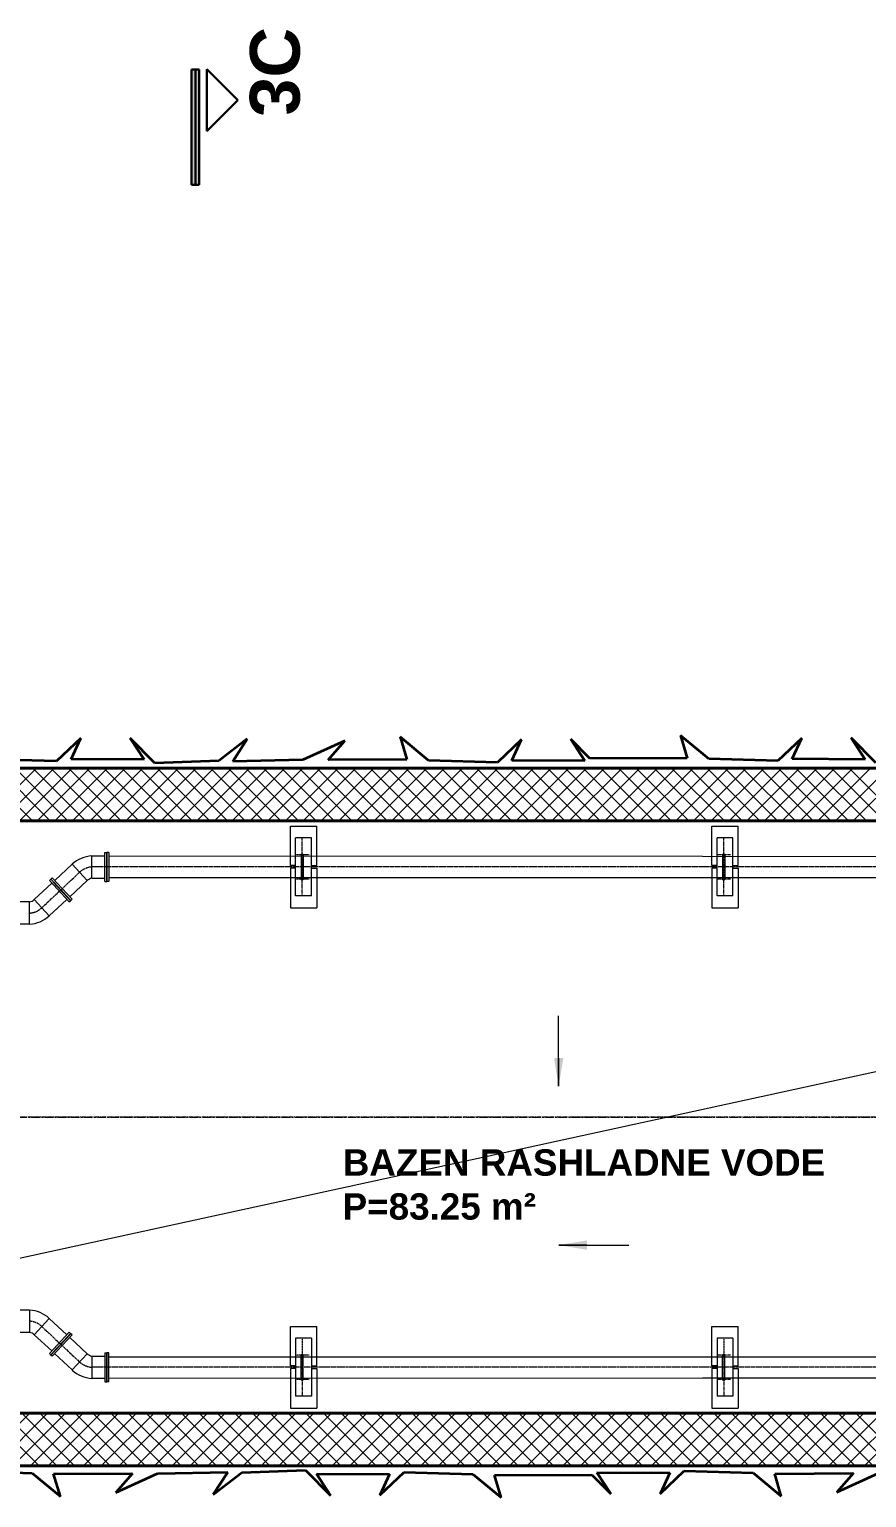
# Model space of a CAD drawing. Header units: millimetres. Extents: x 47631 to 558803, y 29659 to 315570.
# Drawn here: x 494996 to 501352, y 301059 to 312212 of the extents above; entities that cross this region are included whole.
import ezdxf

# ---------------------------------------------------------------- set-up
doc = ezdxf.new("R2010")
doc.units = ezdxf.units.MM
for name, pattern in [('GP kota 13.83_20.63_22.63_PBS_arhitektura$0$CENTER', [50.8, 31.75, -6.35, 6.35, -6.35]), ('GP kota 13.83_20.63_22.63_PBS_strojarstvo_rashladni_sustav$0$CENTER', [2, 1.25, -0.25, 0.25, -0.25]), ('GP kota 13.83_20.63_22.63_PBS_strojarstvo_rashladni_sustav$0$CENTER2', [28.575, 19.05, -3.175, 3.175, -3.175])]:
    doc.linetypes.add(name, pattern=pattern)
doc.styles.add('GP kota 13.83_20.63_22.63_PBS_arhitektura$0$KOTE', font='arial.ttf')
doc.styles.add('GP kota 13.83_20.63_22.63_PBS_arhitektura$0$PRESJEK', font='arialbd.ttf', dxfattribs={"width": 0.7, "height": 75})
doc.styles.add('MtXpl_Arial_Unicode_', font='')
doc.styles.get('MtXpl_Arial_Unicode_').set_extended_font_data('@Arial Unicode MS', bold=True)

msp = doc.modelspace()

# ---------------------------------------------------------------- hatches: boundary and pattern name
at = {"linetype": 'Continuous', "lineweight": 30}
for points in [[(496227, 311908), (496257, 311908), (496257, 311030), (496227, 311030)], [(496286, 311030), (496257, 311030), (496257, 311908), (496286, 311908)]]:
    msp.add_hatch(color=5, dxfattribs=at).paths.add_polyline_path(points)

# ---------------------------------------------------------------- linework, layer by layer
at = {"color": 5, "linetype": 'Continuous', "lineweight": 30}
for p, q in [((496286, 311908), (496227, 311908)), ((496227, 311030), (496227, 311908)), ((496257, 311030), (496257, 311908)), ((496286, 311030), (496286, 311908)), ((496578, 311673), (496342, 311909)), ((496342, 311438), (496342, 311909)), ((496578, 311673), (496342, 311438)), ((496286, 311030), (496227, 311030))]:
    msp.add_line(p, q, dxfattribs=at)
at = {"color": 253, "linetype": 'Continuous', "lineweight": 35}
for p, q in [((495386, 306828), (495203, 306653)), ((495313, 306668), (495386, 306828)), ((495949, 306638), (495761, 306829)), ((495761, 306829), (495867, 306666)), ((496650, 306823), (496434, 306655)), ((496541, 306652), (496650, 306823)), ((498026, 306659), (497812, 306837)), ((497812, 306837), (497862, 306666)), ((498732, 306819), (498549, 306644)), ((498659, 306659), (498732, 306819)), ((499251, 306674), (499107, 306820)), ((499107, 306820), (499213, 306657)), ((500154, 306670), (499940, 306848)), ((499940, 306848), (499990, 306676)), ((500860, 306829), (500677, 306655)), ((500787, 306670), (500860, 306829)), ((501423, 306640), (501235, 306831)), ((501235, 306831), (501341, 306667)), ((497391, 306807), (497073, 306663)), ((497263, 306663), (497391, 306807)), ((495203, 306653), (494680, 306668)), ((495867, 306666), (495313, 306668)), ((496434, 306655), (495949, 306638)), ((497073, 306663), (496541, 306652)), ((497862, 306666), (497263, 306663)), ((498549, 306644), (498026, 306659)), ((499213, 306657), (498659, 306659)), ((499990, 306676), (499251, 306674)), ((500677, 306655), (500154, 306670)), ((501341, 306667), (500787, 306670)), ((494494, 301261), (495016, 301246)), ((495016, 301246), (495231, 301068)), ((495180, 301240), (495779, 301242)), ((495779, 301242), (495651, 301098)), ((495651, 301098), (495969, 301242)), ((495969, 301242), (496502, 301253)), ((496502, 301253), (496392, 301083)), ((496392, 301083), (496608, 301250)), ((496608, 301250), (497093, 301267)), ((497093, 301267), (497281, 301076)), ((497656, 301078), (497840, 301252)), ((497840, 301252), (498362, 301237)), ((499409, 301087), (499303, 301251)), ((499303, 301251), (499857, 301248)), ((499784, 301088), (499967, 301263)), ((499857, 301248), (499784, 301088)), ((499967, 301263), (500490, 301248)), ((500490, 301248), (500704, 301070)), ((500654, 301241), (501253, 301244)), ((500704, 301070), (500654, 301241)), ((501253, 301244), (501125, 301100)), ((501125, 301100), (501443, 301244)), ((495231, 301068), (495180, 301240)), ((497281, 301076), (497175, 301240)), ((497175, 301240), (497729, 301237)), ((497729, 301237), (497656, 301078)), ((498362, 301237), (498577, 301059)), ((498526, 301231), (499265, 301233)), ((498577, 301059), (498526, 301231)), ((499265, 301233), (499409, 301087))]:
    msp.add_line(p, q, dxfattribs=at)
at = {"color": 3, "linetype": 'Continuous', "lineweight": 40}
for p, q in [((510557, 306600), (487957, 306600)), ((510157, 306200), (491657, 306200)), ((510157, 301700), (491657, 301700)), ((510557, 301300), (487957, 301300))]:
    msp.add_line(p, q, dxfattribs=at)
at = {"color": 8, "linetype": 'Continuous', "lineweight": 5}
for p, q in [((494619, 306600), (495019, 306200)), ((495050, 306600), (494650, 306200)), ((494754, 306600), (495154, 306200)), ((495185, 306600), (494785, 306200)), ((494888, 306600), (495288, 306200)), ((495320, 306600), (494920, 306200)), ((495023, 306600), (495423, 306200)), ((495454, 306600), (495054, 306200)), ((495158, 306600), (495558, 306200)), ((495589, 306600), (495189, 306200)), ((495292, 306600), (495692, 306200)), ((495724, 306600), (495324, 306200)), ((495427, 306600), (495827, 306200)), ((495858, 306600), (495458, 306200)), ((495562, 306600), (495962, 306200)), ((495993, 306600), (495593, 306200)), ((495697, 306600), (496097, 306200)), ((496128, 306600), (495728, 306200)), ((495831, 306600), (496231, 306200)), ((496263, 306600), (495863, 306200)), ((495966, 306600), (496366, 306200)), ((496397, 306600), (495997, 306200)), ((496101, 306600), (496501, 306200)), ((496532, 306600), (496132, 306200)), ((496235, 306600), (496635, 306200)), ((496667, 306600), (496267, 306200)), ((496370, 306600), (496770, 306200)), ((496801, 306600), (496401, 306200)), ((496505, 306600), (496905, 306200)), ((496936, 306600), (496536, 306200)), ((496639, 306600), (497039, 306200)), ((497071, 306600), (496671, 306200)), ((496774, 306600), (497174, 306200)), ((497205, 306600), (496805, 306200)), ((496909, 306600), (497309, 306200)), ((497340, 306600), (496940, 306200)), ((497044, 306600), (497444, 306200)), ((497475, 306600), (497075, 306200)), ((497178, 306600), (497578, 306200)), ((497610, 306600), (497210, 306200)), ((497313, 306600), (497713, 306200)), ((497744, 306600), (497344, 306200)), ((497448, 306600), (497848, 306200)), ((497879, 306600), (497479, 306200)), ((497582, 306600), (497982, 306200)), ((498014, 306600), (497614, 306200)), ((497717, 306600), (498117, 306200)), ((498148, 306600), (497748, 306200)), ((497852, 306600), (498252, 306200)), ((498283, 306600), (497883, 306200)), ((497987, 306600), (498387, 306200)), ((498418, 306600), (498018, 306200)), ((498121, 306600), (498521, 306200)), ((498553, 306600), (498153, 306200)), ((498256, 306600), (498656, 306200)), ((498687, 306600), (498287, 306200)), ((498391, 306600), (498791, 306200)), ((498822, 306600), (498422, 306200)), ((498525, 306600), (498925, 306200)), ((498957, 306600), (498557, 306200)), ((498660, 306600), (499060, 306200)), ((499091, 306600), (498691, 306200)), ((498795, 306600), (499195, 306200)), ((499226, 306600), (498826, 306200)), ((498929, 306600), (499329, 306200)), ((499361, 306600), (498961, 306200)), ((499064, 306600), (499464, 306200)), ((499495, 306600), (499095, 306200)), ((499199, 306600), (499599, 306200)), ((499630, 306600), (499230, 306200)), ((499334, 306600), (499734, 306200)), ((499765, 306600), (499365, 306200)), ((499468, 306600), (499868, 306200)), ((499900, 306600), (499500, 306200)), ((499603, 306600), (500003, 306200)), ((500034, 306600), (499634, 306200)), ((499738, 306600), (500138, 306200)), ((500169, 306600), (499769, 306200)), ((499872, 306600), (500272, 306200)), ((500304, 306600), (499904, 306200)), ((500007, 306600), (500407, 306200)), ((500438, 306600), (500038, 306200)), ((500142, 306600), (500542, 306200)), ((500573, 306600), (500173, 306200)), ((500276, 306600), (500676, 306200)), ((500708, 306600), (500308, 306200)), ((500411, 306600), (500811, 306200)), ((500842, 306600), (500442, 306200)), ((500546, 306600), (500946, 306200)), ((500977, 306600), (500577, 306200)), ((500681, 306600), (501081, 306200)), ((501112, 306600), (500712, 306200)), ((500815, 306600), (501215, 306200)), ((501247, 306600), (500847, 306200)), ((500950, 306600), (501350, 306200)), ((501381, 306600), (500981, 306200)), ((501085, 306600), (501485, 306200)), ((501516, 306600), (501116, 306200)), ((501219, 306600), (501619, 306200)), ((501651, 306600), (501251, 306200)), ((492257, 302300), (510157, 306200)), ((495000, 301700), (494600, 301300)), ((494670, 301700), (495070, 301300)), ((495134, 301700), (494734, 301300)), ((494804, 301700), (495204, 301300)), ((495269, 301700), (494869, 301300)), ((494939, 301700), (495339, 301300)), ((495404, 301700), (495004, 301300)), ((495074, 301700), (495474, 301300)), ((495538, 301700), (495138, 301300)), ((495208, 301700), (495608, 301300)), ((495673, 301700), (495273, 301300)), ((495343, 301700), (495743, 301300)), ((495808, 301700), (495408, 301300)), ((495478, 301700), (495878, 301300)), ((495942, 301700), (495542, 301300)), ((495613, 301700), (496013, 301300)), ((496077, 301700), (495677, 301300)), ((495747, 301700), (496147, 301300)), ((496212, 301700), (495812, 301300)), ((495882, 301700), (496282, 301300)), ((496347, 301700), (495947, 301300)), ((496017, 301700), (496417, 301300)), ((496481, 301700), (496081, 301300)), ((496151, 301700), (496551, 301300)), ((496616, 301700), (496216, 301300)), ((496286, 301700), (496686, 301300)), ((496751, 301700), (496351, 301300)), ((496421, 301700), (496821, 301300)), ((496885, 301700), (496485, 301300)), ((496555, 301700), (496955, 301300)), ((497020, 301700), (496620, 301300)), ((496690, 301700), (497090, 301300)), ((497155, 301700), (496755, 301300)), ((496825, 301700), (497225, 301300)), ((497290, 301700), (496890, 301300)), ((496960, 301700), (497360, 301300)), ((497424, 301700), (497024, 301300)), ((497094, 301700), (497494, 301300)), ((497559, 301700), (497159, 301300)), ((497229, 301700), (497629, 301300)), ((497694, 301700), (497294, 301300)), ((497364, 301700), (497764, 301300)), ((497828, 301700), (497428, 301300)), ((497498, 301700), (497898, 301300)), ((497963, 301700), (497563, 301300)), ((497633, 301700), (498033, 301300)), ((498098, 301700), (497698, 301300)), ((497768, 301700), (498168, 301300)), ((498232, 301700), (497832, 301300)), ((497902, 301700), (498302, 301300)), ((498367, 301700), (497967, 301300)), ((498037, 301700), (498437, 301300)), ((498502, 301700), (498102, 301300)), ((498172, 301700), (498572, 301300)), ((498637, 301700), (498237, 301300)), ((498307, 301700), (498707, 301300)), ((498771, 301700), (498371, 301300)), ((498441, 301700), (498841, 301300)), ((498906, 301700), (498506, 301300)), ((498576, 301700), (498976, 301300)), ((499041, 301700), (498641, 301300)), ((498711, 301700), (499111, 301300)), ((499175, 301700), (498775, 301300)), ((498845, 301700), (499245, 301300)), ((499310, 301700), (498910, 301300)), ((498980, 301700), (499380, 301300)), ((499445, 301700), (499045, 301300)), ((499115, 301700), (499515, 301300)), ((499579, 301700), (499179, 301300)), ((499250, 301700), (499650, 301300)), ((499714, 301700), (499314, 301300)), ((499384, 301700), (499784, 301300)), ((499849, 301700), (499449, 301300)), ((499519, 301700), (499919, 301300)), ((499984, 301700), (499584, 301300)), ((499654, 301700), (500054, 301300)), ((500118, 301700), (499718, 301300)), ((499788, 301700), (500188, 301300)), ((500253, 301700), (499853, 301300)), ((499923, 301700), (500323, 301300)), ((500388, 301700), (499988, 301300)), ((500058, 301700), (500458, 301300)), ((500522, 301700), (500122, 301300)), ((500192, 301700), (500592, 301300)), ((500657, 301700), (500257, 301300)), ((500327, 301700), (500727, 301300)), ((500792, 301700), (500392, 301300)), ((500462, 301700), (500862, 301300)), ((500927, 301700), (500527, 301300)), ((500597, 301700), (500997, 301300)), ((501061, 301700), (500661, 301300)), ((500731, 301700), (501131, 301300)), ((501196, 301700), (500796, 301300)), ((500866, 301700), (501266, 301300)), ((501331, 301700), (500931, 301300)), ((501001, 301700), (501401, 301300)), ((501465, 301700), (501065, 301300)), ((501135, 301700), (501535, 301300)), ((501600, 301700), (501200, 301300)), ((501270, 301700), (501670, 301300)), ((501735, 301700), (501335, 301300))]:
    msp.add_line(p, q, dxfattribs=at)
at = {"color": 1, "linetype": 'Continuous', "lineweight": -3}
for p, q in [((491657, 306200), (510157, 306200)), ((510157, 301700), (491657, 301700))]:
    msp.add_line(p, q, dxfattribs=at)
at = {"color": 1, "linetype": 'Continuous', "lineweight": 15}
for p, q in [((496977, 306160), (497177, 306160)), ((496977, 305860), (496977, 306160)), ((497177, 305860), (497177, 306160)), ((500177, 306160), (500377, 306160)), ((500177, 305860), (500177, 306160)), ((500377, 305860), (500377, 306160)), ((497137, 306070), (497017, 306070)), ((497017, 305630), (497017, 306070)), ((497137, 305630), (497137, 306070)), ((500337, 306070), (500217, 306070)), ((500217, 305630), (500217, 306070)), ((500337, 305630), (500337, 306070)), ((495469, 305764), (495469, 305933)), ((495469, 305933), (495569, 305933)), ((495569, 305739), (495569, 305960)), ((495569, 305960), (495583, 305960)), ((495583, 305850), (495583, 305960)), ((495585, 305960), (495583, 305960)), ((495583, 305764), (495583, 305925)), ((495599, 305960), (495585, 305960)), ((495585, 305960), (495585, 305850)), ((495585, 305935), (495585, 305774)), ((495599, 305960), (495599, 305739)), ((495599, 305933), (500106, 305931)), ((497059, 305942), (497059, 305757)), ((497075, 305942), (497075, 305757)), ((500106, 305931), (502874, 305929)), ((500259, 305942), (500259, 305757)), ((500275, 305942), (500275, 305757)), ((495188, 305747), (495321, 305870)), ((495321, 305870), (495435, 305747)), ((495583, 305739), (495583, 305850)), ((495585, 305850), (495585, 305739)), ((497017, 305860), (496977, 305860)), ((496977, 305840), (496977, 305540)), ((497017, 305840), (496977, 305840)), ((497137, 305860), (497177, 305860)), ((497137, 305840), (497177, 305840)), ((497177, 305840), (497177, 305540)), ((500217, 305860), (500177, 305860)), ((500177, 305840), (500177, 305540)), ((500217, 305840), (500177, 305840)), ((500337, 305860), (500377, 305860)), ((500337, 305840), (500377, 305840)), ((500377, 305840), (500377, 305540)), ((495032, 305602), (495166, 305726)), ((495148, 305746), (495158, 305756)), ((495148, 305746), (495299, 305584)), ((495159, 305757), (495158, 305756)), ((495158, 305756), (495234, 305675)), ((495170, 305766), (495159, 305757)), ((495235, 305676), (495159, 305757)), ((495321, 305604), (495170, 305766)), ((495175, 305737), (495285, 305619)), ((495293, 305613), (495183, 305731)), ((495303, 305624), (495435, 305747)), ((495469, 305764), (495569, 305764)), ((495569, 305739), (495583, 305739)), ((495585, 305739), (495583, 305739)), ((495599, 305739), (495585, 305739)), ((495599, 305770), (502874, 305770)), ((495032, 305602), (495146, 305479)), ((495146, 305479), (495281, 305603)), ((495234, 305675), (495309, 305593)), ((495310, 305595), (495235, 305676)), ((495299, 305584), (495309, 305593)), ((495310, 305595), (495309, 305593)), ((495321, 305604), (495310, 305595)), ((497137, 305630), (497017, 305630)), ((500337, 305630), (500217, 305630)), ((494998, 305585), (494898, 305585)), ((494998, 305416), (494998, 305585)), ((496977, 305540), (497177, 305540)), ((500177, 305540), (500377, 305540)), ((494998, 305416), (494898, 305416)), ((494998, 302483), (494898, 302483)), ((494998, 302483), (494998, 302314)), ((495032, 302297), (495146, 302420)), ((495146, 302420), (495281, 302296)), ((496977, 302360), (497177, 302360)), ((496977, 302060), (496977, 302360)), ((497177, 302060), (497177, 302360)), ((500177, 302360), (500377, 302360)), ((500177, 302060), (500177, 302360)), ((500377, 302060), (500377, 302360)), ((494998, 302314), (494898, 302314)), ((495032, 302297), (495166, 302173)), ((495148, 302153), (495299, 302315)), ((495321, 302295), (495170, 302133)), ((495175, 302162), (495285, 302280)), ((495293, 302286), (495183, 302168)), ((495234, 302225), (495309, 302306)), ((495310, 302304), (495235, 302223)), ((495299, 302315), (495309, 302306)), ((495303, 302275), (495435, 302152)), ((495310, 302304), (495309, 302306)), ((495321, 302295), (495310, 302304)), ((497017, 302270), (497017, 301830)), ((497137, 302270), (497017, 302270)), ((497137, 302270), (497137, 301830)), ((500217, 302270), (500217, 301830)), ((500337, 302270), (500217, 302270)), ((500337, 302270), (500337, 301830)), ((495148, 302153), (495158, 302143)), ((495158, 302143), (495234, 302225)), ((495159, 302142), (495158, 302143)), ((495235, 302223), (495159, 302142)), ((495170, 302133), (495159, 302142)), ((495188, 302152), (495321, 302029)), ((495321, 302029), (495435, 302152)), ((495469, 302135), (495469, 301966)), ((495469, 302135), (495569, 302135)), ((495569, 302160), (495569, 301939)), ((495569, 302160), (495583, 302160)), ((495583, 302160), (495583, 302050)), ((495585, 302160), (495583, 302160)), ((495583, 302135), (495583, 301974)), ((495585, 302050), (495585, 302160)), ((495599, 302160), (495585, 302160)), ((495599, 301939), (495599, 302160)), ((497059, 301957), (497059, 302142)), ((497075, 301957), (497075, 302142)), ((500259, 301957), (500259, 302142)), ((500275, 301957), (500275, 302142)), ((495583, 302050), (495583, 301939)), ((495585, 301964), (495585, 302125)), ((495585, 301939), (495585, 302050)), ((495599, 302129), (502874, 302129)), ((497017, 302060), (496977, 302060)), ((496977, 302040), (496977, 301740)), ((497017, 302040), (496977, 302040)), ((497137, 302060), (497177, 302060)), ((497137, 302040), (497177, 302040)), ((497177, 302040), (497177, 301740)), ((500217, 302060), (500177, 302060)), ((500177, 302040), (500177, 301740)), ((500217, 302040), (500177, 302040)), ((500337, 302060), (500377, 302060)), ((500337, 302040), (500377, 302040)), ((500377, 302040), (500377, 301740)), ((495469, 301966), (495569, 301966)), ((495569, 301939), (495583, 301939)), ((495585, 301939), (495583, 301939)), ((495599, 301939), (495585, 301939)), ((495599, 301966), (500106, 301968)), ((500106, 301968), (502874, 301970)), ((497137, 301830), (497017, 301830)), ((500337, 301830), (500217, 301830)), ((496977, 301740), (497177, 301740)), ((500177, 301740), (500377, 301740))]:
    msp.add_line(p, q, dxfattribs=at)
at = {"color": 4, "linetype": 'GP kota 13.83_20.63_22.63_PBS_strojarstvo_rashladni_sustav$0$CENTER', "lineweight": 9}
for p, q in [((497067, 305630), (497067, 306070)), ((500267, 305630), (500267, 306070)), ((497119, 305942), (497017, 305942)), ((500319, 305942), (500217, 305942)), ((497119, 305757), (497017, 305757)), ((500319, 305757), (500217, 305757)), ((497067, 302270), (497067, 301830)), ((500267, 302270), (500267, 301830)), ((497119, 302142), (497017, 302142)), ((500319, 302142), (500217, 302142)), ((497119, 301957), (497017, 301957)), ((500319, 301957), (500217, 301957))]:
    msp.add_line(p, q, dxfattribs=at)
at = {"color": 4, "linetype": 'GP kota 13.83_20.63_22.63_PBS_strojarstvo_rashladni_sustav$0$CENTER2', "lineweight": 9}
for p, q in [((508187, 305850), (495468, 305850)), ((495090, 305540), (495377, 305809)), ((495090, 302359), (495377, 302090)), ((508187, 302050), (495468, 302050))]:
    msp.add_line(p, q, dxfattribs=at)
at = {"color": 2, "linetype": 'Continuous', "lineweight": 20}
for p, q in [((499014, 304185), (499014, 304718)), ((499014, 304398), (499014, 304185)), ((499015, 302977), (499548, 302977)), ((499228, 302977), (499015, 302977))]:
    msp.add_line(p, q, dxfattribs=at)
at = {"color": 4, "linetype": 'GP kota 13.83_20.63_22.63_PBS_strojarstvo_rashladni_sustav$0$CENTER', "lineweight": 9, "ltscale": 50}
msp.add_line((487613, 303950), (510901, 303950), dxfattribs=at)
at = {"color": 2, "linetype": 'GP kota 13.83_20.63_22.63_PBS_arhitektura$0$CENTER', "lineweight": 18}
msp.add_line((512138, 303950), (491657, 303950), dxfattribs=at)
at = {"color": 1, "linetype": 'Continuous', "lineweight": 15}
for centre in [(497067, 305942), (500267, 305942), (497067, 305757), (500267, 305757), (497067, 302142), (500267, 302142), (497067, 301957), (500267, 301957)]:
    msp.add_circle(centre, 8, dxfattribs=at)
for centre, radius, start, end in [((495482, 305697), 237, 93.0778, 132.8769), ((495482, 305697), 68.3, 100.7222, 132.8769), ((494985, 305652), 68.3, 280.7222, 312.8769), ((494985, 305652), 237, 273.0778, 312.8769), ((494985, 302247), 237, 47.1231, 86.9222), ((494985, 302247), 68.3, 47.1231, 79.2778), ((495482, 302202), 68.3, 227.1231, 259.2778), ((495482, 302202), 237, 227.1231, 266.9222)]:
    msp.add_arc(centre, radius, start, end, dxfattribs=at)
at = {"color": 4, "linetype": 'GP kota 13.83_20.63_22.63_PBS_strojarstvo_rashladni_sustav$0$CENTER2', "lineweight": 9}
for centre, start, end in [((495480, 305700), 93.9767, 133.2311), ((494988, 305649), 273.9767, 313.2311), ((494988, 302250), 46.7689, 86.0233), ((495480, 302199), 226.7689, 266.0233)]:
    msp.add_arc(centre, 150, start, end, dxfattribs=at)
at = {"color": 2, "linetype": 'Continuous', "lineweight": 20}
for points in [[(499050, 304398), (498979, 304398), (499014, 304185)], [(499228, 302942), (499228, 303013), (499015, 302977)]]:
    msp.add_solid(points, dxfattribs=at)

# ---------------------------------------------------------------- texts
at = {"color": 122, "linetype": 'Continuous', "lineweight": 9, "style": 'MtXpl_Arial_Unicode_'}
for s, p in [('BAZEN RASHLADNE VODE', (497375, 303505)), ('P=83.25 m²', (497374, 303171))]:
    msp.add_text(s, height=200, dxfattribs=at).set_placement(p)
at = {"color": 5, "linetype": 'Continuous', "lineweight": 30, "style": 'GP kota 13.83_20.63_22.63_PBS_arhitektura$0$PRESJEK', "text_generation_flag": 4, "width": 1}
msp.add_attdef('3C', (496670, 311552), '', height=378, rotation=90, dxfattribs=at)
at = {"color": 2, "linetype": 'Continuous', "lineweight": 20, "style": 'GP kota 13.83_20.63_22.63_PBS_arhitektura$0$KOTE'}
for p, rotation in [((498708, 305696), 270), ((498938, 305696), 270), ((500526, 303283), 180), ((500526, 303054), 180)]:
    msp.add_attdef('', p, '', height=147, rotation=rotation, dxfattribs=at)

doc.saveas('drawing.dxf')
